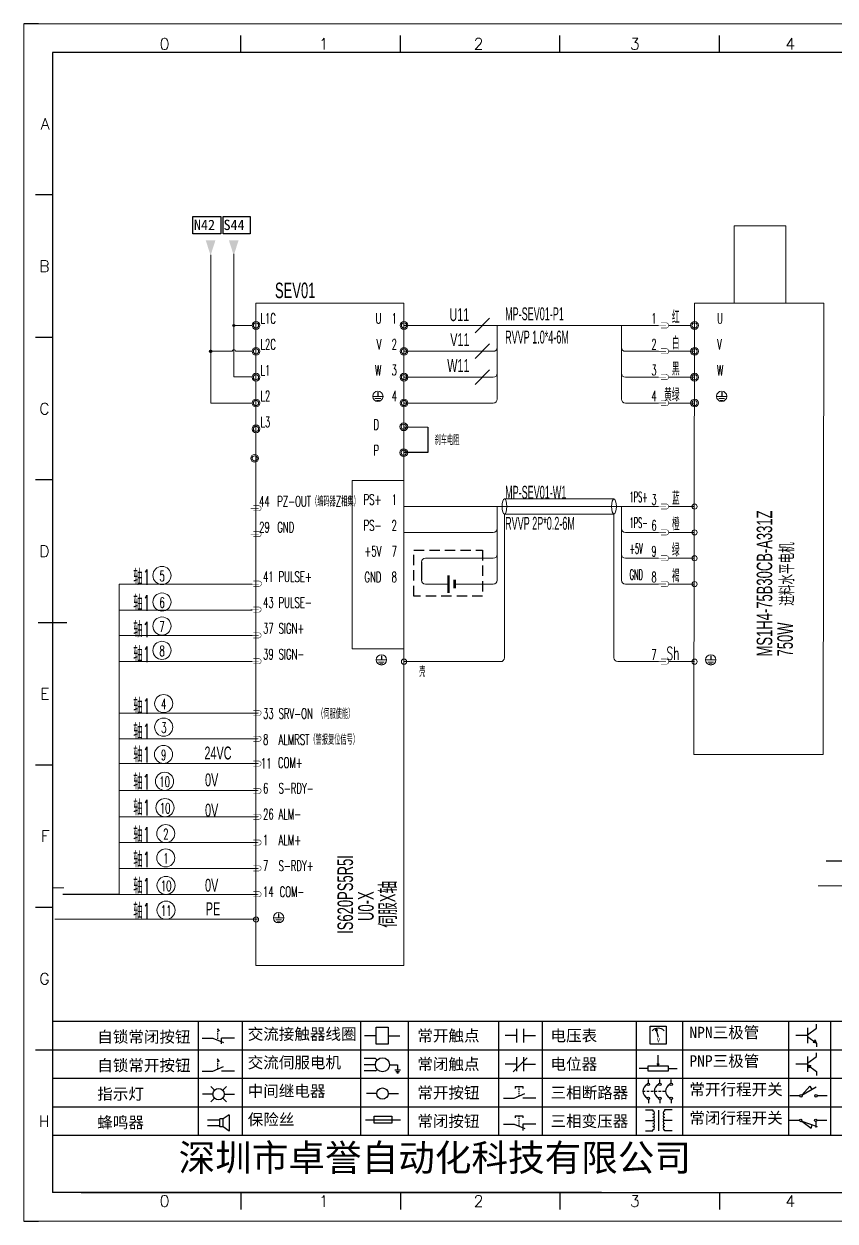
# Model space of a CAD drawing. Header units: millimetres. Extents: x 17734 to 28845, y 9358 to 11073.
# Drawn here: x 27762.9 to 27919.8, y 9546.7 to 9778.2 of the extents above; entities that cross this region are included whole.
import ezdxf
from ezdxf.enums import TextEntityAlignment as Align

# ---------------------------------------------------------------- set-up
doc = ezdxf.new("R2010")
doc.units = ezdxf.units.MM
doc.linetypes.add('DASHED', pattern=[0.75, 0.5, -0.25])
doc.layers.add('1', color=3, linetype='Continuous', lineweight=20)
doc.layers.add('Dimension', color=3, linetype='Continuous', lineweight=13)
for name, color, linetype in [('AE_BOR', 1, 'Continuous'), ('MISC', 2, 'Continuous'), ('SYMS', 7, 'Continuous')]:
    doc.layers.add(name, color=color, linetype=linetype)
doc.styles.get("Standard").update_dxf_attribs({"font": ''})
doc.styles.add('WD', font='romans.shx', dxfattribs={"bigfont": 'gbcbig.shx'})
doc.styles.add('样式 0', font='')
doc.styles.add('样式 8', font='arial.ttf')
doc.styles.add('汉字', font='')
doc.styles.get('Standard').set_extended_font_data('SimSun')
doc.styles.get('样式 0').set_extended_font_data('KaiTi_GB2312')
doc.styles.get('汉字').set_extended_font_data('新宋体')

# ---------------------------------------------------------------- blocks, each defined once
blk = doc.blocks.new('*U8')
at = {"linetype": 'ByBlock'}
for p, q in [((-1909.23, -780.45), (-1909.23, -780.67)), ((-1909.23, -780.45), (-1908.92, -780.84)), ((-1909.23, -780.84), (-1909.23, -781.05)), ((-1911.92, -782.07), (-1910.06, -782.07)), ((-1910.06, -782.07), (-1908.18, -782.88)), ((-1909.23, -781.23), (-1909.23, -781.44)), ((-1909.23, -781.61), (-1909.23, -781.83)), ((-1909.23, -782), (-1909.23, -782.21)), ((-1909.23, -782.38), (-1909.23, -782.43)), ((-1908.52, -783.07), (-1908.52, -782.07)), ((-1906.25, -782.07), (-1908.52, -782.07))]:
    blk.add_line(p, q, dxfattribs=at)
blk = doc.blocks.new('*U11')
at = {"linetype": 'ByBlock'}
for p, q in [((-1908.88, -791.17), (-1909.23, -790.71)), ((-1909.23, -790.71), (-1909.23, -790.92)), ((-1909.23, -791.09), (-1909.23, -791.31)), ((-1909.23, -791.48), (-1909.23, -791.69)), ((-1911.92, -792.89), (-1910.06, -792.89)), ((-1910.06, -792.89), (-1908.18, -792.08)), ((-1909.23, -791.86), (-1909.23, -792.08)), ((-1909.23, -792.25), (-1909.23, -792.47)), ((-1906.25, -792.89), (-1908.52, -792.89))]:
    blk.add_line(p, q, dxfattribs=at)
blk = doc.blocks.new('蜂鸣器')
at = {"linetype": 'ByBlock'}
for p, q in [((-1907.17, -795.53), (-1908.25, -796.26)), ((-1907.17, -795.53), (-1907.17, -798.41)), ((-1908.8, -796.48), (-1911.01, -796.48)), ((-1908.8, -797.46), (-1911.01, -797.46)), ((-1908.25, -796.26), (-1908.8, -796.26)), ((-1908.8, -797.68), (-1908.8, -796.26)), ((-1908.25, -797.68), (-1908.8, -797.68)), ((-1908.25, -797.68), (-1908.25, -796.26)), ((-1907.17, -798.41), (-1908.25, -797.68))]:
    blk.add_line(p, q, dxfattribs=at)
blk = doc.blocks.new('指示灯')
at = {"linetype": 'ByBlock'}
for p, q in [((-1854.25, -776.92), (-1856.06, -776.92)), ((-1854.62, -775.59), (-1853.97, -776.23)), ((-1851.9, -775.59), (-1852.54, -776.23)), ((-1852.26, -776.92), (-1850.45, -776.92)), ((-1854.62, -778.25), (-1853.97, -777.61)), ((-1851.9, -778.25), (-1852.54, -777.61))]:
    blk.add_line(p, q, dxfattribs=at)
blk.add_circle((-1853.26, -776.92), 0.992, dxfattribs=at)
blk = doc.blocks.new('交流接触器线圈')
at = {"linetype": 'ByBlock'}
for p, q in [((-1880.82, -781.77), (-1882.87, -781.77)), ((-1878.72, -781.77), (-1876.67, -781.77))]:
    blk.add_line(p, q, dxfattribs=at)
blk.add_lwpolyline([(-1880.82, -780.28), (-1878.72, -780.28), (-1878.72, -783.26), (-1880.82, -783.26)], close=True, dxfattribs=at)
blk = doc.blocks.new('交流伺服电机')
at = {"linetype": 'ByBlock'}
for p, q in [((-1880.97, -785.75), (-1882.94, -785.75)), ((-1880.97, -786.85), (-1882.94, -786.85)), ((-1880.97, -785.75), (-1880.65, -786.03)), ((-1878.49, -786.85), (-1877.07, -786.85)), ((-1877.07, -786.85), (-1877.07, -787.72)), ((-1880.97, -787.94), (-1882.94, -787.94)), ((-1880.97, -787.94), (-1880.65, -787.67)), ((-1877.54, -787.72), (-1876.59, -787.72)), ((-1877.38, -788.01), (-1876.75, -788.01)), ((-1877.23, -788.29), (-1876.9, -788.29))]:
    blk.add_line(p, q, dxfattribs=at)
blk.add_circle((-1879.73, -786.85), 1.24, dxfattribs=at)
blk = doc.blocks.new('中间继电器')
at = {"linetype": 'ByBlock'}
for p, q in [((-1880.72, -791.92), (-1882.54, -791.92)), ((-1878.74, -791.92), (-1876.92, -791.92))]:
    blk.add_line(p, q, dxfattribs=at)
blk.add_circle((-1879.73, -791.92), 0.992, dxfattribs=at)
blk = doc.blocks.new('保险丝')
at = {"linetype": 'ByBlock'}
blk.add_line((-1882.72, -796.49), (-1876.55, -796.49), dxfattribs=at)
blk.add_lwpolyline([(-1881.2, -795.86), (-1878.06, -795.86), (-1878.06, -797.12), (-1881.2, -797.12)], close=True, dxfattribs=at)
blk = doc.blocks.new('常开按钮')
at = {"linetype": 'ByBlock'}
for p, q in [((-1910.06, -787.73), (-1908.18, -786.93)), ((-1909.9, -785.68), (-1908.56, -785.68)), ((-1909.9, -785.68), (-1909.9, -786.07)), ((-1909.23, -785.68), (-1909.23, -785.89)), ((-1909.23, -786.06), (-1909.23, -786.28)), ((-1909.23, -786.45), (-1909.23, -786.67)), ((-1909.23, -786.84), (-1909.23, -787.05)), ((-1909.23, -787.22), (-1909.23, -787.38)), ((-1908.56, -785.68), (-1908.56, -786.07)), ((-1911.92, -787.73), (-1910.06, -787.73)), ((-1906.25, -787.73), (-1908.52, -787.73))]:
    blk.add_line(p, q, dxfattribs=at)
blk = doc.blocks.new('常开触点')
at = {"linetype": 'ByBlock'}
for p, q in [((-1853.82, -782.99), (-1853.82, -780.56)), ((-1852.6, -782.99), (-1852.6, -780.56)), ((-1853.82, -781.77), (-1855.88, -781.77)), ((-1852.6, -781.77), (-1850.55, -781.77))]:
    blk.add_line(p, q, dxfattribs=at)
blk = doc.blocks.new('常闭触点')
at = {"linetype": 'ByBlock'}
for p, q in [((-1853.82, -786.77), (-1855.88, -786.77)), ((-1852.01, -785.66), (-1854.43, -788.1)), ((-1853.82, -787.99), (-1853.82, -785.56)), ((-1852.6, -787.99), (-1852.6, -785.56)), ((-1852.6, -786.77), (-1850.55, -786.77))]:
    blk.add_line(p, q, dxfattribs=at)
blk = doc.blocks.new('常闭按钮')
at = {"linetype": 'ByBlock'}
for p, q in [((-1854.11, -790.83), (-1852.77, -790.83)), ((-1854.11, -790.83), (-1854.11, -791.22)), ((-1853.44, -790.83), (-1853.44, -791.04)), ((-1853.44, -791.21), (-1853.44, -791.43)), ((-1853.44, -791.6), (-1853.44, -791.82)), ((-1852.77, -790.83), (-1852.77, -791.22)), ((-1856.13, -792.28), (-1854.28, -792.28)), ((-1854.28, -792.28), (-1852.4, -793.09)), ((-1853.44, -791.99), (-1853.44, -792.2)), ((-1853.44, -792.37), (-1853.44, -792.53)), ((-1850.47, -792.28), (-1852.73, -792.28)), ((-1852.73, -792.28), (-1852.73, -793.43))]:
    blk.add_line(p, q, dxfattribs=at)
blk = doc.blocks.new('电压表')
at = {"linetype": 'ByBlock'}
for p, q in [((-1814.84, -780.75), (-1814.91, -781.13)), ((-1814.6, -781.05), (-1814.91, -781.13)), ((-1814.84, -780.75), (-1814.46, -782.26)), ((-1814.84, -780.75), (-1814.6, -781.05))]:
    blk.add_line(p, q, dxfattribs=at)
blk.add_lwpolyline([(-1815.84, -780.34), (-1813.07, -780.34), (-1813.07, -783.49), (-1815.84, -783.49)], close=True, dxfattribs=at)
blk.add_arc((-1814.46, -782.26), 1.56, 46.8313, 133.1687, dxfattribs=at)
at = {"linetype": 'ByBlock', "insert": (-1814.7, -782.39), "char_height": 0.75, "width": 0.6768, "attachment_point": 1}
blk.add_mtext('V', dxfattribs=at)
blk = doc.blocks.new('电位器')
at = {"linetype": 'ByBlock'}
for p, q in [((-1814.45, -787.3), (-1814.45, -785.39)), ((-1814.45, -787.3), (-1814.62, -786.96)), ((-1814.62, -786.96), (-1814.27, -786.96)), ((-1814.45, -787.3), (-1814.27, -786.96)), ((-1816.21, -787.75), (-1817.79, -787.75)), ((-1812.68, -787.75), (-1811.1, -787.75))]:
    blk.add_line(p, q, dxfattribs=at)
blk.add_lwpolyline([(-1816.21, -787.3), (-1812.68, -787.3), (-1812.68, -788.2), (-1816.21, -788.2)], close=True, dxfattribs=at)
blk = doc.blocks.new('三相断路器')
at = {"linetype": 'ByBlock'}
for p, q in [((-1816.17, -790.33), (-1816.17, -789.7)), ((-1814.17, -790.33), (-1814.17, -789.7)), ((-1812.18, -790.33), (-1812.18, -789.7)), ((-1817.14, -791.74), (-1816.72, -791.74)), ((-1816.45, -791.74), (-1816.03, -791.74)), ((-1816.17, -793.19), (-1816.17, -793.83)), ((-1815.76, -791.74), (-1815.34, -791.74)), ((-1815.07, -791.74), (-1814.65, -791.74)), ((-1814.38, -791.74), (-1813.96, -791.74)), ((-1814.17, -793.19), (-1814.17, -793.83)), ((-1813.69, -791.74), (-1813.27, -791.74)), ((-1812.18, -793.19), (-1812.18, -793.83))]:
    blk.add_line(p, q, dxfattribs=at)
for centre in [(-1816.17, -790.55), (-1814.17, -790.55), (-1812.18, -790.55), (-1816.17, -792.98), (-1814.17, -792.98), (-1812.18, -792.98)]:
    blk.add_circle(centre, 0.219, dxfattribs=at)
for centre in [(-1815.81, -791.74), (-1813.82, -791.74), (-1811.83, -791.74)]:
    blk.add_arc(centre, 1.32, 115.5791, 244.4209, dxfattribs=at)
blk = doc.blocks.new('三相变压器')
at = {"linetype": 'ByBlock'}
for p, q in [((-1816.69, -795.03), (-1815.37, -795.03)), ((-1815.37, -795.03), (-1815.37, -795.24)), ((-1814.34, -798.7), (-1814.34, -795.04)), ((-1812, -795.03), (-1813.32, -795.03)), ((-1813.32, -795.03), (-1813.32, -795.24)), ((-1816.69, -796.87), (-1815.37, -796.87)), ((-1812, -796.87), (-1813.32, -796.87)), ((-1816.69, -798.71), (-1815.37, -798.71)), ((-1815.37, -798.71), (-1815.37, -798.5)), ((-1813.32, -798.71), (-1813.32, -798.5)), ((-1812, -798.71), (-1813.32, -798.71))]:
    blk.add_line(p, q, dxfattribs=at)
for centre, start, end in [((-1815.37, -795.51), 270, 90), ((-1815.37, -796.06), 270, 90), ((-1813.32, -795.51), 90, 270), ((-1813.32, -796.06), 90, 270), ((-1815.37, -796.6), 270, 90), ((-1815.37, -797.14), 270, 90), ((-1815.37, -797.68), 270, 90), ((-1815.37, -798.23), 270, 90), ((-1813.32, -796.6), 90, 270), ((-1813.32, -797.14), 90, 270), ((-1813.32, -797.68), 90, 270), ((-1813.32, -798.23), 90, 270)]:
    blk.add_arc(centre, 0.271, start, end, dxfattribs=at)
blk = doc.blocks.new('NPN三极管')
at = {"linetype": 'ByBlock'}
for p, q in [((-1785.73, -780.61), (-1785.73, -783.32)), ((-1785.73, -781.82), (-1784.15, -780.66)), ((-1784.15, -780.66), (-1784.15, -779.98)), ((-1785.73, -781.97), (-1787.81, -781.97)), ((-1785.73, -782.11), (-1784.15, -783.27)), ((-1784.41, -782.73), (-1784.74, -783.18)), ((-1784.15, -783.27), (-1784.74, -783.18)), ((-1784.15, -783.27), (-1784.41, -782.73)), ((-1784.15, -783.27), (-1784.15, -783.96))]:
    blk.add_line(p, q, dxfattribs=at)
blk = doc.blocks.new('PNP三极管')
at = {"linetype": 'ByBlock'}
for p, q in [((-1784.9, -785.38), (-1784.9, -788.09)), ((-1783.32, -785.43), (-1783.32, -784.75)), ((-1784.9, -786.74), (-1786.98, -786.74)), ((-1784.9, -786.59), (-1783.32, -785.43)), ((-1784.9, -786.88), (-1783.32, -788.04)), ((-1784.9, -786.88), (-1784.31, -786.97)), ((-1784.9, -786.88), (-1784.64, -787.42)), ((-1784.31, -786.97), (-1784.64, -787.42)), ((-1783.32, -788.04), (-1783.32, -788.73))]:
    blk.add_line(p, q, dxfattribs=at)
blk = doc.blocks.new('常开行程开关')
at = {"linetype": 'ByBlock'}
for p, q in [((-1785.89, -792.17), (-1784.52, -790.62)), ((-1785.89, -792.17), (-1783.43, -790.72)), ((-1784.52, -790.62), (-1784.19, -791.17)), ((-1786.29, -792.3), (-1788.01, -792.3)), ((-1781.48, -792.3), (-1783.21, -792.3))]:
    blk.add_line(p, q, dxfattribs=at)
for centre in [(-1786.07, -792.3), (-1783.42, -792.3)]:
    blk.add_circle(centre, 0.219, dxfattribs=at)
blk = doc.blocks.new('常闭行程开关')
at = {"linetype": 'ByBlock'}
for p, q in [((-1786.34, -796.62), (-1788.07, -796.62)), ((-1785.93, -796.72), (-1783.25, -797.7)), ((-1785.93, -796.72), (-1784.3, -798)), ((-1784.3, -798), (-1784.08, -797.4)), ((-1783.48, -796.84), (-1783.48, -797.85)), ((-1781.54, -796.62), (-1783.26, -796.62))]:
    blk.add_line(p, q, dxfattribs=at)
for centre in [(-1786.12, -796.62), (-1783.48, -796.62)]:
    blk.add_circle(centre, 0.219, dxfattribs=at)
blk = doc.blocks.new('电控横A4')
for p, q in [((292, -5), (5, -5)), ((5, -5), (5, -205)), ((10.03, -205), (289.53, -205)), ((130.8, -205), (190.75, -205))]:
    blk.add_line(p, q)
at = {"lineweight": 9, "ltscale": 0.1}
for p, q in [((5, -151.57), (7, -151.57)), ((101.34, -205), (130.8, -205)), ((129.44, -205), (129.44, -205)), ((129.44, -205), (129.44, -205)), ((129.44, -205), (129.44, -205)), ((129.44, -205), (129.44, -205))]:
    blk.add_line(p, q, dxfattribs=at)
at = {"linetype": 'ByBlock'}
for p, q in [((292, -175), (5, -175)), ((292, -180), (5, -180)), ((292, -185), (5, -185)), ((292, -190), (5, -190)), ((292, -195), (5, -195))]:
    blk.add_line(p, q, dxfattribs=at)
at = {"color": 0, "lineweight": -2}
for p, q in [((30.58, -175), (30.58, -195)), ((38.26, -175), (38.26, -195)), ((59.05, -175), (59.05, -195)), ((67.4, -175), (67.4, -195)), ((83.26, -175), (83.26, -195)), ((90.91, -175), (90.91, -195)), ((107.4, -175), (107.4, -195)), ((115.5, -175), (115.5, -195)), ((134.12, -175), (134.12, -195)), ((141.48, -175), (141.48, -195))]:
    blk.add_line(p, q, dxfattribs=at)
at = {"color": 0, "ltscale": 2}
blk.add_line((101.34, -205), (5, -205), dxfattribs=at)
at = {"layer": 'AE_BOR', "lineweight": 30}
for p, q in [((2.53, 0), (0, 0)), ((0, -210), (2.53, -210))]:
    blk.add_line(p, q, dxfattribs=at)
at = {"layer": 'AE_BOR', "color": 1, "lineweight": 15}
for p, q in [((0, 0), (297, 0)), ((0, -210), (0, 0)), ((297, -210), (0, -210))]:
    blk.add_line(p, q, dxfattribs=at)
at = {"layer": 'AE_BOR'}
for p, q in [((38.03, -5), (38.03, -2)), ((66.03, -5), (66.03, -2)), ((94.03, -5), (94.03, -2)), ((122.03, -5), (122.03, -2)), ((5, -30), (2, -30)), ((5, -55), (2, -55)), ((5, -80), (2, -80)), ((5, -130), (2, -130)), ((5, -155), (2, -155)), ((5, -180), (2, -180)), ((38.03, -205), (38.03, -208)), ((66.03, -205), (66.03, -208)), ((94.03, -205), (94.03, -208)), ((122.03, -205), (122.03, -208))]:
    blk.add_line(p, q, dxfattribs=at)
at = {"layer": 'AE_BOR', "color": 2, "lineweight": 30}
blk.add_line((2.5, -105), (7.5, -105), dxfattribs=at)
at = {"linetype": 'ByBlock'}
for name, p in [('*U8', (1943.19, 604.18)), ('交流接触器线圈', (1942.62, 604.27)), ('常开触点', (1940.27, 604.3)), ('电压表', (1925.71, 604.52)), ('NPN三极管', (1923.2, 604.5)), ('PNP三极管', (1922.37, 604.27)), ('*U11', (1943.19, 609.18)), ('交流伺服电机', (1942.62, 604.27)), ('常闭触点', (1940.27, 604.3)), ('电位器', (1925.71, 604.52)), ('指示灯', (1887.41, 589.18)), ('中间继电器', (1942.62, 604.27)), ('常开按钮', (1996.06, 599.3)), ('三相断路器', (1925.71, 604.52)), ('常开行程开关', (1922.37, 604.27)), ('三相变压器', (1925.71, 604.52)), ('蜂鸣器', (1943.19, 604.18)), ('保险丝', (1942.62, 604.27)), ('常闭按钮', (1940.27, 599.3)), ('常闭行程开关', (1922.37, 604.27))]:
    blk.add_blockref(name, p, dxfattribs=at)
at = {"char_height": 2, "attachment_point": 1, "style": '汉字'}
for s, insert in [('{\\fKaiTi_GB2312|b0|i0|c134|p49;自锁常闭按钮}', (12.86, -176.69)), ('{\\fKaiTi_GB2312|b0|i0|c134|p49;交流接触器线圈}', (39.25, -176.19)), ('{\\fKaiTi_GB2312|b0|i0|c134|p49;常开触点}', (69.01, -176.48)), ('{\\fKaiTi_GB2312|b0|i0|c134|p49;电压表}', (92.37, -176.47)), ('{\\fKaiTi_GB2312|b0|i0|c134|p49;NPN三极管}', (116.73, -175.91)), ('{\\fKaiTi_GB2312|b0|i0|c134|p49;自锁常开按钮}', (12.86, -181.69)), ('{\\fKaiTi_GB2312|b0|i0|c134|p49;交流伺服电机}', (39.25, -181.19)), ('{\\fKaiTi_GB2312|b0|i0|c134|p49;常闭触点}', (69.01, -181.48)), ('{\\fKaiTi_GB2312|b0|i0|c134|p49;电位器}', (92.37, -181.47)), ('{\\fKaiTi_GB2312|b0|i0|c134|p49;PNP三极管}', (116.73, -180.91)), ('{\\fKaiTi_GB2312|b0|i0|c134|p49;指示灯}', (12.86, -186.69)), ('{\\fKaiTi_GB2312|b0|i0|c134|p49;中间继电器}', (39.25, -186.19)), ('{\\fKaiTi_GB2312|b0|i0|c134|p49;常开按钮}', (69.01, -186.48)), ('{\\fKaiTi_GB2312|b0|i0|c134|p49;三相断路器}', (92.37, -186.47)), ('{\\fKaiTi_GB2312|b0|i0|c134|p49;常开行程开关}', (116.73, -185.91)), ('{\\fKaiTi_GB2312|b0|i0|c134|p49;保险丝}', (39.25, -191.19)), ('{\\fKaiTi_GB2312|b0|i0|c134|p49;常闭行程开关}', (116.73, -190.91)), ('{\\fKaiTi_GB2312|b0|i0|c134|p49;蜂鸣器}', (12.86, -191.69)), ('{\\fKaiTi_GB2312|b0|i0|c134|p49;常闭按钮}', (69.01, -191.48)), ('{\\fKaiTi_GB2312|b0|i0|c134|p49;三相变压器}', (92.37, -191.47))]:
    blk.add_mtext(s, dxfattribs=dict(at, insert=insert))
at = {"color": 0, "lineweight": -2, "insert": (27.14, -196.53), "char_height": 4.7064, "width": 96.1138, "attachment_point": 1}
blk.add_mtext('深圳市卓誉自动化科技有限公司', dxfattribs=at)
at = {"layer": 'AE_BOR', "style": 'WD'}
for s, p in [('0', (24.67, -4.5)), ('1', (52.6, -4.5)), ('2', (79.75, -4.5)), ('3', (107.15, -4.5)), ('4', (134.45, -4.5)), ('0', (24.67, -207.5)), ('1', (52.6, -207.5)), ('2', (79.75, -207.5)), ('3', (107.15, -207.5)), ('4', (134.45, -207.5))]:
    blk.add_text(s, height=2, dxfattribs=at).set_placement(p, align=Align.CENTER)
for s, p in [('A', (4.5, -17.5)), ('B', (4.5, -42.5)), ('C', (4.5, -67.5)), ('D', (4.5, -92.5)), ('E', (4.5, -117.5)), ('F', (4.5, -142.5)), ('G', (4.5, -167.5)), ('H', (4.5, -192.5))]:
    blk.add_text(s, height=2, dxfattribs=at).set_placement(p, align=Align.MIDDLE_RIGHT)
blk = doc.blocks.new('WDDOT')
blk.add_hatch(color=256).paths.add_polyline_path([(0.5, 0, 1), (-0.5, 0, 1)])
blk.add_circle((0, 0), 0.5)

msp = doc.modelspace()

# ---------------------------------------------------------------- hatches: boundary and pattern name
for points in [[(27798.064, 9736.368), (27799, 9733.45), (27799.935, 9736.368)], [(27802.542, 9736.368), (27803.477, 9733.45), (27804.412, 9736.368)]]:
    msp.add_hatch(color=256).paths.add_polyline_path(points)
h = msp.add_hatch(color=256)
edge = h.paths.add_edge_path()
edge.add_arc((27803.497, 9719.902), 0.197, 0, 360)
h = msp.add_hatch(color=256)
edge = h.paths.add_edge_path()
edge.add_arc((27799.01, 9714.9), 0.197, 0, 360)

# ---------------------------------------------------------------- linework, layer by layer
at = {"lineweight": 0}
for p, q in [((27836.404, 9719.906), (27885.601, 9719.906)), ((27854.419, 9705.656), (27854.419, 9719.906)), ((27878.468, 9705.656), (27878.468, 9719.906)), ((27887.601, 9719.906), (27891.843, 9719.906)), ((27836.404, 9714.906), (27853.669, 9714.906)), ((27885.601, 9714.906), (27879.218, 9714.906)), ((27892.593, 9714.906), (27887.601, 9714.906)), ((27836.404, 9709.906), (27853.669, 9709.906)), ((27885.601, 9709.906), (27879.218, 9709.906)), ((27892.593, 9709.902), (27887.601, 9709.902)), ((27830.457, 9706.19), (27832.246, 9706.19)), ((27830.789, 9705.762), (27831.913, 9705.762)), ((27896.947, 9706.19), (27898.736, 9706.19)), ((27897.279, 9705.762), (27898.404, 9705.762)), ((27831.075, 9705.415), (27831.648, 9705.415)), ((27836.404, 9704.906), (27853.669, 9704.906)), ((27885.601, 9704.906), (27879.218, 9704.906)), ((27892.593, 9704.898), (27887.601, 9704.898)), ((27897.565, 9705.415), (27898.138, 9705.415)), ((27885.601, 9684.89), (27836.404, 9684.89)), ((27854.419, 9670.64), (27854.419, 9684.89)), ((27855.849, 9686.354), (27877.01, 9686.356)), ((27878.468, 9670.64), (27878.468, 9684.89)), ((27892.593, 9684.886), (27887.601, 9684.886)), ((27855.828, 9683.425), (27855.828, 9655.632)), ((27855.828, 9683.425), (27877.01, 9683.425)), ((27877.01, 9683.425), (27877.01, 9655.64)), ((27836.404, 9679.89), (27853.669, 9679.89)), ((27885.601, 9679.89), (27879.218, 9679.89)), ((27892.593, 9679.882), (27887.601, 9679.882)), ((27840.532, 9674.89), (27853.669, 9674.89)), ((27885.601, 9674.89), (27879.218, 9674.89)), ((27892.593, 9674.882), (27887.601, 9674.882)), ((27845.009, 9669.89), (27840.532, 9669.89)), ((27846.205, 9669.89), (27853.669, 9669.89)), ((27885.601, 9669.89), (27879.218, 9669.89)), ((27892.593, 9669.882), (27887.601, 9669.882)), ((27831.142, 9655.225), (27832.931, 9655.225)), ((27831.474, 9654.797), (27832.598, 9654.797)), ((27836.404, 9654.882), (27855.078, 9654.882)), ((27885.601, 9654.89), (27877.76, 9654.89)), ((27892.593, 9654.882), (27887.601, 9654.882)), ((27894.823, 9655.225), (27896.612, 9655.225)), ((27895.156, 9654.797), (27896.28, 9654.797)), ((27831.76, 9654.45), (27832.333, 9654.45)), ((27895.441, 9654.45), (27896.015, 9654.45)), ((27813.048, 9605.36), (27811.259, 9605.36)), ((27812.716, 9604.931), (27811.592, 9604.931)), ((27812.43, 9604.584), (27811.857, 9604.584))]:
    msp.add_line(p, q, dxfattribs=at)
for p, q in [((27831.351, 9706.987), (27831.351, 9706.197)), ((27897.842, 9706.987), (27897.842, 9706.197)), ((27836.404, 9700.309), (27840.99, 9700.24)), ((27840.99, 9700.24), (27840.99, 9695.309)), ((27840.99, 9695.309), (27836.404, 9695.309)), ((27839.782, 9674.14), (27839.782, 9670.64)), ((27832.036, 9656.022), (27832.036, 9655.232)), ((27895.718, 9656.022), (27895.718, 9655.232)), ((27812.154, 9606.156), (27812.154, 9605.366))]:
    msp.add_line(p, q)
at = {"color": 0, "linetype": 'Continuous', "lineweight": 13}
msp.add_line((27781.32, 9669.844), (27781.32, 9609.854), dxfattribs=at)
at = {"color": 0, "lineweight": -3}
msp.add_line((27928.939, 9616.29), (27918.033, 9616.277), dxfattribs=at)
at = {"color": 0, "linetype": 'Continuous', "lineweight": -3}
msp.add_line((27781.32, 9609.854), (27770.415, 9609.84), dxfattribs=at)
at = {"color": 1, "lineweight": -2}
for points in [[(27795.541, 9740.997), (27800.958, 9740.997), (27800.958, 9737.655), (27795.541, 9737.655)], [(27801.456, 9740.997), (27806.682, 9740.997), (27806.682, 9737.655), (27801.456, 9737.655)]]:
    msp.add_lwpolyline(points, close=True, dxfattribs=at)
at = {"lineweight": 0}
for points in [[(27900.274, 9739.189), (27910.274, 9739.189), (27910.274, 9724.189), (27900.274, 9724.189)], [(27892.593, 9724.189), (27917.593, 9724.189), (27917.476, 9636.938), (27892.476, 9636.938)], [(27836.404, 9689.89), (27826.404, 9689.89), (27826.404, 9657.39), (27836.404, 9657.39)]]:
    msp.add_lwpolyline(points, close=True, dxfattribs=at)
msp.add_lwpolyline([(27807.776, 9596.101), (27807.776, 9724.189), (27836.404, 9724.189), (27836.404, 9596.101)], dxfattribs=at)
at = {"color": 3, "lineweight": 0, "const_width": 0.1, "flags": 128}
for points in [[(27887.101, 9719.906), (27885.601, 9719.906)], [(27887.101, 9714.906), (27885.601, 9714.906)], [(27887.101, 9709.906), (27885.601, 9709.906)], [(27887.101, 9704.906), (27885.601, 9704.906)], [(27887.101, 9684.89), (27885.601, 9684.89)], [(27808.276, 9684.54), (27806.776, 9684.54)], [(27808.276, 9679.54), (27806.776, 9679.54)], [(27887.101, 9679.89), (27885.601, 9679.89)], [(27887.101, 9674.89), (27885.601, 9674.89)], [(27808.276, 9669.86), (27806.776, 9669.86)], [(27887.101, 9669.89), (27885.601, 9669.89)], [(27808.276, 9664.965), (27806.776, 9664.965)], [(27808.276, 9659.965), (27806.776, 9659.965)], [(27808.276, 9654.965), (27806.776, 9654.965)], [(27887.101, 9654.89), (27885.601, 9654.89)], [(27808.276, 9644.965), (27806.776, 9644.965)], [(27808.276, 9639.961), (27806.776, 9639.961)], [(27808.276, 9635.166), (27806.776, 9635.166)], [(27808.276, 9629.898), (27806.776, 9629.898)], [(27808.276, 9624.894), (27806.776, 9624.894)], [(27808.276, 9619.906), (27806.776, 9619.906)], [(27808.276, 9614.902), (27806.776, 9614.902)], [(27808.276, 9609.902), (27806.776, 9609.902)]]:
    msp.add_lwpolyline(points, dxfattribs=at)
for points in [[(27886.101, 9720.406), (27887.101, 9720.406, -1), (27887.101, 9719.406), (27886.101, 9719.406)], [(27886.101, 9715.406), (27887.101, 9715.406, -1), (27887.101, 9714.406), (27886.101, 9714.406)], [(27886.101, 9710.406), (27887.101, 9710.406, -1), (27887.101, 9709.406), (27886.101, 9709.406)], [(27886.101, 9705.406), (27887.101, 9705.406, -1), (27887.101, 9704.406), (27886.101, 9704.406)], [(27807.276, 9685.04), (27808.276, 9685.04, -1), (27808.276, 9684.04), (27807.276, 9684.04)], [(27886.101, 9685.39), (27887.101, 9685.39, -1), (27887.101, 9684.39), (27886.101, 9684.39)], [(27807.276, 9680.04), (27808.276, 9680.04, -1), (27808.276, 9679.04), (27807.276, 9679.04)], [(27886.101, 9680.39), (27887.101, 9680.39, -1), (27887.101, 9679.39), (27886.101, 9679.39)], [(27886.101, 9675.39), (27887.101, 9675.39, -1), (27887.101, 9674.39), (27886.101, 9674.39)], [(27807.276, 9670.465), (27808.276, 9670.465, -1.1555316), (27808.276, 9669.465), (27807.276, 9669.465)], [(27886.101, 9670.39), (27887.101, 9670.39, -1), (27887.101, 9669.39), (27886.101, 9669.39)], [(27807.276, 9665.465), (27808.276, 9665.465, -1), (27808.276, 9664.465), (27807.276, 9664.465)], [(27807.276, 9660.465), (27808.276, 9660.465, -1), (27808.276, 9659.465), (27807.276, 9659.465)], [(27807.276, 9655.465), (27808.276, 9655.465, -1), (27808.276, 9654.465), (27807.276, 9654.465)], [(27886.101, 9655.39), (27887.101, 9655.39, -1), (27887.101, 9654.39), (27886.101, 9654.39)], [(27807.276, 9645.465), (27808.276, 9645.465, -1), (27808.276, 9644.465), (27807.276, 9644.465)], [(27807.276, 9640.461), (27808.276, 9640.461, -1), (27808.276, 9639.461), (27807.276, 9639.461)], [(27807.276, 9635.666), (27808.276, 9635.666, -1), (27808.276, 9634.666), (27807.276, 9634.666)], [(27807.276, 9630.398), (27808.276, 9630.398, -1), (27808.276, 9629.398), (27807.276, 9629.398)], [(27807.276, 9625.394), (27808.276, 9625.394, -1), (27808.276, 9624.394), (27807.276, 9624.394)], [(27807.276, 9620.406), (27808.276, 9620.406, -1), (27808.276, 9619.406), (27807.276, 9619.406)], [(27807.276, 9615.402), (27808.276, 9615.402, -1), (27808.276, 9614.402), (27807.276, 9614.402)], [(27807.276, 9610.402), (27808.276, 9610.402, -1), (27808.276, 9609.402), (27807.276, 9609.402)]]:
    msp.add_lwpolyline(points, format="xyb", dxfattribs=at)
at = {"color": 6, "linetype": 'DASHED', "ltscale": 4}
msp.add_lwpolyline([(27838.322, 9676.452), (27851.608, 9676.452), (27851.608, 9667.554), (27838.322, 9667.554)], close=True, dxfattribs=at)
at = {"color": 3}
for points in [[(27845.009, 9671.588, 0.5, 0.5, 0), (27845.009, 9668.192, 2, 2, 0)], [(27846.205, 9670.739, 0.5, 0.5, 0), (27846.205, 9669.041, 2, 2, 0)]]:
    msp.add_lwpolyline(points, format="xyseb", dxfattribs=at)
for centre in [(27803.497, 9719.902), (27799.01, 9714.9)]:
    msp.add_circle(centre, 0.197)
at = {"lineweight": 0}
for centre, radius in [((27807.776, 9719.906), 0.75), ((27807.776, 9719.906), 0.5), ((27836.404, 9719.906), 0.75), ((27836.404, 9719.906), 0.5), ((27892.593, 9719.906), 0.75), ((27892.593, 9719.906), 0.5), ((27807.776, 9714.906), 0.75), ((27807.776, 9714.906), 0.5), ((27836.404, 9714.906), 0.75), ((27836.404, 9714.906), 0.5), ((27892.593, 9714.906), 0.75), ((27892.593, 9714.906), 0.5), ((27807.776, 9709.902), 0.75), ((27807.776, 9709.902), 0.5), ((27836.404, 9709.906), 0.75), ((27836.404, 9709.906), 0.5), ((27892.593, 9709.902), 0.75), ((27892.593, 9709.902), 0.5), ((27807.776, 9704.902), 0.75), ((27831.351, 9706.197), 1), ((27836.404, 9704.906), 0.75), ((27892.593, 9704.898), 0.75), ((27897.842, 9706.197), 1), ((27807.776, 9704.902), 0.5), ((27836.404, 9704.906), 0.5), ((27892.593, 9704.898), 0.5), ((27836.37, 9700.309), 0.75), ((27807.776, 9699.898), 0.75), ((27807.776, 9699.898), 0.5), ((27836.37, 9700.309), 0.5), ((27807.526, 9694.197), 0.75), ((27807.526, 9694.197), 0.5), ((27836.37, 9695.309), 0.75), ((27836.37, 9695.309), 0.5), ((27892.593, 9684.886), 0.5), ((27892.593, 9679.882), 0.5), ((27789.595, 9671.547), 1.75), ((27892.593, 9674.882), 0.5), ((27892.593, 9669.882), 0.5), ((27789.595, 9666.413), 1.75), ((27789.595, 9661.776), 1.75), ((27789.595, 9657.07), 1.75), ((27832.036, 9655.232), 1), ((27836.404, 9654.882), 0.5), ((27892.593, 9654.882), 0.5), ((27895.718, 9655.232), 1), ((27789.93, 9646.782), 1.75), ((27789.93, 9642.214), 1.75), ((27789.895, 9636.947), 1.75), ((27790.092, 9631.741), 1.75), ((27790.177, 9626.644), 1.75), ((27790.33, 9621.632), 1.75), ((27790.33, 9616.926), 1.75), ((27790.385, 9611.604), 1.75), ((27790.385, 9606.816), 1.75), ((27812.154, 9605.366), 1), ((27807.786, 9605.016), 0.5)]:
    msp.add_circle(centre, radius, dxfattribs=at)
for centre, radius, start, end in [((27803.509, 9714.918), 0.336, 0, 180), ((27853.669, 9715.656), 0.75, 270, 0), ((27879.218, 9715.656), 0.75, 180, 270), ((27853.669, 9710.656), 0.75, 270, 0), ((27879.218, 9710.656), 0.75, 180, 270), ((27853.669, 9705.656), 0.75, 270, 0), ((27879.218, 9705.656), 0.75, 180, 270), ((27853.669, 9680.64), 0.75, 270, 0), ((27879.218, 9680.64), 0.75, 180, 270), ((27853.669, 9675.64), 0.75, 270, 0), ((27879.218, 9675.64), 0.75, 180, 270), ((27840.532, 9674.14), 0.75, 90, 180), ((27840.532, 9670.64), 0.75, 180, 270), ((27853.669, 9670.64), 0.75, 270, 0), ((27879.218, 9670.64), 0.75, 180, 270), ((27855.078, 9655.632), 0.75, 270, 0), ((27877.76, 9655.64), 0.75, 180, 270)]:
    msp.add_arc(centre, radius, start, end, dxfattribs=at)
msp.add_ellipse((27855.828, 9684.89), major_axis=(0, 1.465), ratio=0.3169375, dxfattribs=at)
at = {"lineweight": 0, "extrusion": (0, 0, -1)}
msp.add_ellipse((27877.01, 9684.89), major_axis=(0, 1.465), ratio=0.3169375, dxfattribs=at)
at = {"layer": '1', "color": 7, "linetype": 'Continuous', "lineweight": 13}
for p, q in [((27803.516, 9719.901), (27807.032, 9719.901)), ((27803.173, 9714.918), (27799.021, 9714.918)), ((27803.845, 9714.918), (27807.054, 9714.918)), ((27781.32, 9669.844), (27807.045, 9669.844)), ((27781.367, 9664.852), (27807.045, 9664.852)), ((27781.368, 9659.935), (27807.045, 9659.935)), ((27781.32, 9654.938), (27807.045, 9654.938)), ((27808.089, 9644.918), (27781.32, 9644.918)), ((27808.089, 9639.977), (27781.32, 9639.977)), ((27808.073, 9635.197), (27781.32, 9635.197)), ((27808.073, 9629.991), (27781.32, 9629.991)), ((27808.071, 9624.894), (27781.32, 9624.894)), ((27808.089, 9619.88), (27781.32, 9619.88)), ((27808.089, 9614.873), (27781.32, 9614.873)), ((27808.089, 9609.854), (27781.32, 9609.854)), ((27807.776, 9596.101), (27836.404, 9596.101))]:
    msp.add_line(p, q, dxfattribs=at)
at = {"layer": '1', "color": 2, "linetype": 'Continuous', "lineweight": 13}
for p, q in [((27955.689, 9611.503), (27916.496, 9611.506)), ((27808.07, 9605.066), (27768.877, 9605.069))]:
    msp.add_line(p, q, dxfattribs=at)
at = {"layer": '1', "color": 7, "linetype": 'Continuous', "lineweight": 13}
for points in [[(27799.021, 9733.594), (27799.021, 9704.908), (27807.031, 9704.908)], [(27807.089, 9709.944), (27803.498, 9709.944), (27803.498, 9733.728)]]:
    msp.add_lwpolyline(points, dxfattribs=at)
at = {"layer": 'Dimension', "lineweight": 0}
for p, q in [((27850.144, 9718.492), (27852.972, 9721.32)), ((27850.144, 9713.492), (27852.972, 9716.32)), ((27850.144, 9708.492), (27852.972, 9711.32))]:
    msp.add_line(p, q, dxfattribs=at)

# ---------------------------------------------------------------- block references
at = {"xscale": 1.1025, "yscale": 1.1025, "zscale": 1.1025}
msp.add_blockref('电控横A4', (27762.904, 9778.219), dxfattribs=at)
at = {"layer": 'SYMS', "lineweight": -3, "xscale": 0.25, "yscale": 0.25, "zscale": 0.25, "rotation": 90}
for p in [(27803.497, 9719.902), (27799.01, 9714.9)]:
    msp.add_blockref('WDDOT', p, dxfattribs=at)
at = {"layer": 'SYMS', "color": 0, "lineweight": -3, "xscale": 0.25, "yscale": 0.25, "zscale": 0.25, "rotation": 90}
for p in [(27803.497, 9719.902), (27799.01, 9714.9)]:
    msp.add_blockref('WDDOT', p, dxfattribs=at)

# ---------------------------------------------------------------- texts
at = {"lineweight": 0, "style": 'WD', "width": 0.6}
for s, p in [('L1C', (27808.644, 9720.256)), ('1', (27884.24, 9720.264)), ('U', (27896.961, 9720.256)), ('L2C', (27808.644, 9715.256)), ('2', (27884.24, 9715.264)), ('V', (27896.961, 9715.256)), ('L1', (27808.644, 9710.252)), ('3', (27884.24, 9710.26)), ('W', (27896.961, 9710.252)), ('L2', (27808.644, 9705.252)), ('4', (27884.24, 9705.256)), ('L3', (27808.644, 9700.248)), ('刹车电阻', (27842.325, 9696.76)), ('PZ-OUT（编码器Z相集）', (27811.894, 9684.89)), ('3', (27884.24, 9685.244)), ('44', (27808.394, 9684.89)), ('29', (27808.394, 9679.89)), ('GND', (27811.894, 9679.89)), ('6', (27884.24, 9680.24)), ('9', (27884.24, 9675.24)), ('41', (27809.144, 9670.315)), ('PULSE+', (27812.144, 9670.315)), ('8', (27884.24, 9670.24)), ('43', (27809.144, 9665.315)), ('PULSE-', (27812.144, 9665.315)), ('37', (27809.144, 9660.315)), ('SIGN+', (27812.144, 9660.315)), ('39', (27809.144, 9655.315)), ('SIGN-', (27812.144, 9655.315)), ('7', (27884.24, 9655.24)), ('33', (27809.144, 9643.827)), ('SRV-ON （伺服使能）', (27812.144, 9643.827)), ('8', (27809.144, 9638.823)), ('ALMRST（警报复位信号） ', (27812.144, 9638.823)), ('11', (27808.738, 9634.24)), ('COM+', (27812.033, 9634.349)), ('6', (27809.144, 9629.392)), ('S-RDY-', (27812.144, 9629.392)), ('26', (27809.144, 9624.388)), ('ALM- ', (27812.144, 9624.388)), ('1', (27809.144, 9619.4)), ('ALM+', (27812.144, 9619.4)), ('7', (27809.144, 9614.396)), ('S-RDY+', (27812.144, 9614.396)), ('14', (27809.144, 9609.396)), ('COM-', (27812.356, 9609.396))]:
    msp.add_text(s, height=2, dxfattribs=at).set_placement(p)
for s, height, p in [('U', 2, (27832.036, 9720.256)), ('1', 2, (27835.036, 9720.264)), ('红', 2.5, (27889.705, 9720.256)), ('V', 2, (27832.036, 9715.256)), ('2', 2, (27835.036, 9715.264)), ('白', 2.5, (27889.705, 9715.256)), ('黑', 2.5, (27889.705, 9710.252)), ('W', 2, (27832.036, 9710.256)), ('3', 2, (27835.036, 9710.26)), ('黄绿', 2.5, (27889.705, 9705.252)), ('4', 2, (27835.036, 9705.256)), ('D', 2, (27831.595, 9699.749)), ('P', 2, (27831.595, 9694.749)), ('Sh', 2.5, (27889.705, 9655.236))]:
    msp.add_text(s, height=height, dxfattribs=at).set_placement(p, align=Align.RIGHT)
at = {"color": 6, "lineweight": 0, "style": 'WD', "width": 0.6}
for s, height, p in [('PS+', 2, (27832.036, 9685.24)), ('1', 2, (27835.036, 9685.24)), ('蓝', 2.5, (27889.705, 9685.236)), ('橙', 2.5, (27889.705, 9680.236)), ('PS-', 2, (27832.036, 9680.24)), ('2', 2, (27835.036, 9680.24)), ('绿', 2.5, (27889.705, 9675.236)), ('+5V', 2, (27832.036, 9675.24)), ('7', 2, (27835.036, 9675.24)), ('GND', 2, (27832.036, 9670.236)), ('8', 2, (27835.036, 9670.236)), ('褐', 2.5, (27889.705, 9670.236)), ('壳', 2, (27840.539, 9651.954))]:
    msp.add_text(s, height=height, dxfattribs=at).set_placement(p, align=Align.RIGHT)
at = {"color": 6, "lineweight": 0, "style": 'WD', "width": 0.4}
for s, p in [('1PS+', (27880.038, 9685.736)), ('1PS-', (27880.038, 9680.736)), ('+5V', (27880.038, 9675.736)), ('GND', (27880.038, 9670.736))]:
    msp.add_text(s, height=2, dxfattribs=at).set_placement(p)
at = {"lineweight": 0, "style": 'WD', "width": 0.6}
for s, height, p in [('轴1', 3, (27785.725, 9671.393)), ('5', 2, (27789.622, 9671.45)), ('轴1', 3, (27785.725, 9666.382)), ('6', 2, (27789.622, 9666.316)), ('轴1', 3, (27785.725, 9661.258)), ('7', 2, (27789.622, 9661.679)), ('轴1', 3, (27785.725, 9656.469)), ('8', 2, (27789.622, 9656.973)), ('轴1', 3, (27785.725, 9646.446)), ('4', 2, (27789.957, 9646.686)), ('轴1', 3, (27785.725, 9641.545)), ('3', 2, (27789.957, 9642.117)), ('轴1', 3, (27785.725, 9637.037)), ('9', 2, (27789.922, 9636.85)), ('轴1', 3, (27785.725, 9631.803)), ('10', 2, (27790.118, 9631.644)), ('轴1', 3, (27785.725, 9626.791)), ('10', 2, (27790.203, 9626.547)), ('轴1', 3, (27785.725, 9621.556)), ('2', 2, (27790.356, 9621.536)), ('轴1', 3, (27785.725, 9616.767)), ('1', 2, (27790.356, 9616.829)), ('轴1', 3, (27785.725, 9611.644)), ('10', 2, (27790.411, 9611.507)), ('轴1', 3, (27785.725, 9606.816)), ('11', 2, (27790.411, 9606.719))]:
    msp.add_text(s, height=height, dxfattribs=at).set_placement(p, align=Align.MIDDLE)
at = {"layer": 'Dimension', "lineweight": 0, "style": '样式 8', "width": 0.6}
for s, height, p in [('SEV01', 3, (27811.45, 9725.189)), ('24VC', 2.5, (27797.813, 9635.966)), ('0V', 2.5, (27797.928, 9630.769)), ('0V', 2.5, (27797.928, 9624.914)), ('0V', 2.5, (27797.928, 9610.394)), ('PE', 2.5, (27798.07, 9605.835))]:
    msp.add_text(s, height=height, dxfattribs=at).set_placement(p)
for s, p in [('U11', (27849.032, 9720.746)), ('V11', (27849.074, 9715.906)), ('W11', (27849.074, 9710.906))]:
    msp.add_text(s, height=2.5, dxfattribs=at).set_placement(p, align=Align.RIGHT)
at = {"layer": 'Dimension', "color": 3, "lineweight": 0, "style": '样式 8', "width": 0.5}
for s, p in [('MP-SEV01-P1', (27855.964, 9720.906)), ('MP-SEV01-W1', (27855.964, 9686.39))]:
    msp.add_text(s, height=2.5, dxfattribs=at).set_placement(p)
at = {"layer": 'Dimension', "color": 1, "lineweight": 0, "style": '样式 8', "width": 0.5}
for s, p in [('RVVP 1.0*4-6M', (27855.964, 9718.906)), ('RVVP 2P*0.2-6M', (27855.964, 9682.89))]:
    msp.add_text(s, height=2.5, dxfattribs=at).set_placement(p, align=Align.TOP_LEFT)
at = {"layer": 'Dimension', "color": 6, "lineweight": 0, "style": '样式 8', "width": 0.6}
for s, p in [('MS1H4-75B30CB-A331Z', (27907.611, 9655.897)), ('IS620PS5R5I', (27826.539, 9602.235))]:
    msp.add_text(s, height=3, rotation=90, dxfattribs=at).set_placement(p)
at = {"layer": 'Dimension', "color": 3, "lineweight": 0, "style": '样式 8', "width": 0.6}
msp.add_text('进料水平电机', height=2.5, rotation=90, dxfattribs=at).set_placement((27911.645, 9665.697))
at = {"layer": 'Dimension', "lineweight": 0, "style": '样式 8', "width": 0.6}
for s, p in [('750W', (27911.611, 9655.897)), ('伺服X轴', (27834.736, 9603.443)), ('U0-X', (27830.539, 9604.735))]:
    msp.add_text(s, height=3, rotation=90, dxfattribs=at).set_placement(p)
at = {"layer": 'MISC', "color": 3, "char_height": 2, "width": 5.01683, "attachment_point": 1, "style": '样式 0'}
for s, insert in [('N42', (27795.781, 9740.358)), ('S44', (27801.505, 9740.358))]:
    msp.add_mtext(s, dxfattribs=dict(at, insert=insert))

doc.saveas('drawing.dxf')
